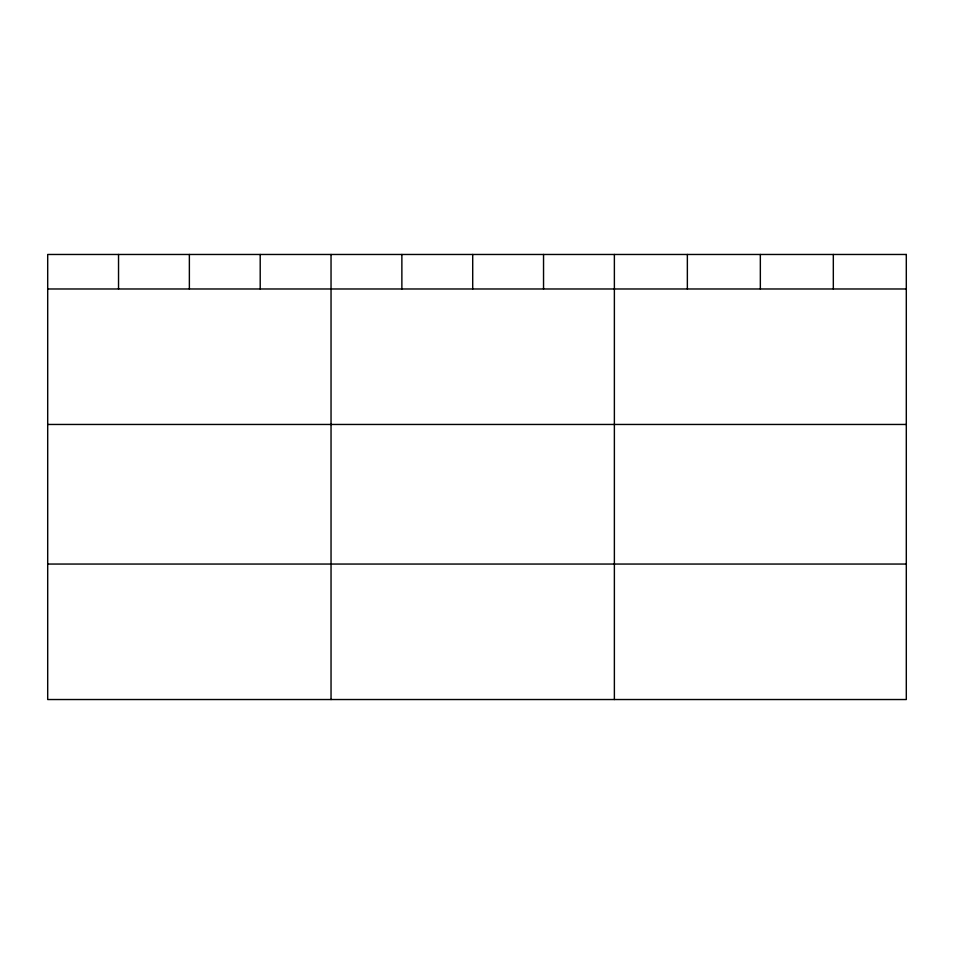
<?xml version="1.0" encoding="UTF-8"?>
<svg xmlns="http://www.w3.org/2000/svg" width="954" height="954" viewBox="0 0 954 954"><rect width="100%" height="100%" fill="white"/><g stroke="black" fill="none" stroke-linecap="round" stroke-linejoin="round"><path stroke-width="1.43" d="M47.7 288.979L906.3 288.979M47.7 424.458L906.3 424.458M47.7 564.052L906.3 564.052M833.319 254.468L833.319 288.979M760.338 254.468L760.338 288.979M687.357 254.468L687.357 288.979M614.376 254.468L614.376 699.532M543.541 254.468L543.541 288.979M472.707 254.468L472.707 288.979M401.872 254.468L401.872 288.979M331.038 254.468L331.038 699.532M260.203 254.468L260.203 288.979M189.369 254.468L189.369 288.979M118.534 254.468L118.534 288.979M906.3 254.468L47.7 254.468L47.7 699.532L906.3 699.532L906.3 254.468"/></g></svg>
